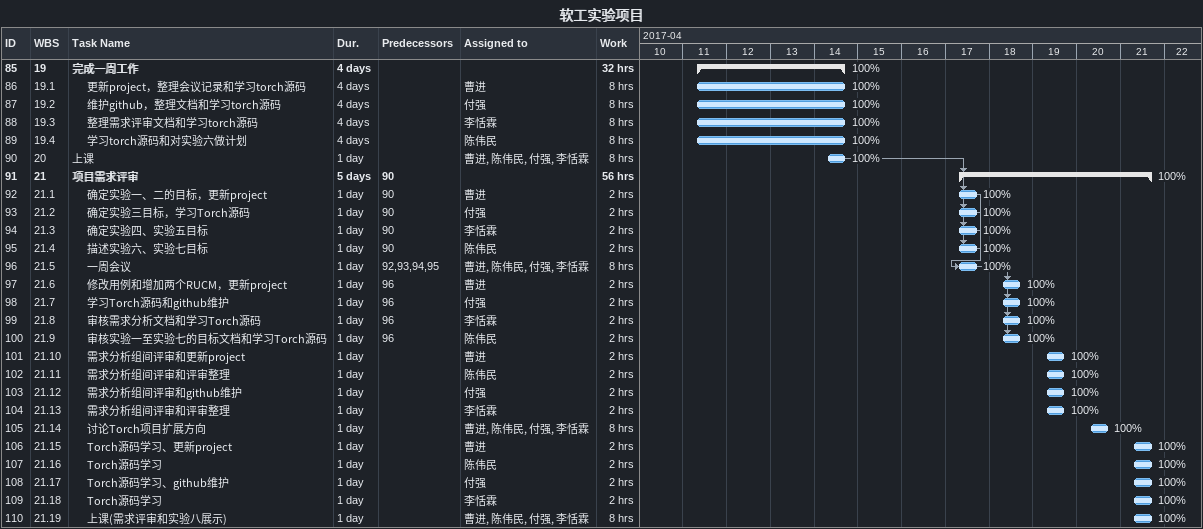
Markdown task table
软工实验项目

| ID | WBS | Task | Duration | Start | Finish | Predecessors | Resources | % complete | Work (h) |
|---|---|---|---|---|---|---|---|---|---|
| 85 | 19 | **完成一周工作** | 4d | 2017-04-11 | 2017-04-14 |  |  | 100 | 32 |
| 86 | 19.1 | 更新project，整理会议记录和学习torch源码 | 4d | 2017-04-11 | 2017-04-14 |  | 曹进 | 100 | 8 |
| 87 | 19.2 | 维护github，整理文档和学习torch源码 | 4d | 2017-04-11 | 2017-04-14 |  | 付强 | 100 | 8 |
| 88 | 19.3 | 整理需求评审文档和学习torch源码 | 4d | 2017-04-11 | 2017-04-14 |  | 李恬霖 | 100 | 8 |
| 89 | 19.4 | 学习torch源码和对实验六做计划 | 4d | 2017-04-11 | 2017-04-14 |  | 陈伟民 | 100 | 8 |
| 90 | 20 | 上课 | 1d | 2017-04-14 | 2017-04-14 |  | 曹进, 陈伟民, 付强, 李恬霖 | 100 | 8 |
| 91 | 21 | **项目需求评审** | 5d | 2017-04-17 | 2017-04-21 | 90 |  | 100 | 56 |
| 92 | 21.1 | 确定实验一、二的目标，更新project | 1d | 2017-04-17 | 2017-04-17 | 90 | 曹进 | 100 | 2 |
| 93 | 21.2 | 确定实验三目标，学习Torch源码 | 1d | 2017-04-17 | 2017-04-17 | 90 | 付强 | 100 | 2 |
| 94 | 21.3 | 确定实验四、实验五目标 | 1d | 2017-04-17 | 2017-04-17 | 90 | 李恬霖 | 100 | 2 |
| 95 | 21.4 | 描述实验六、实验七目标 | 1d | 2017-04-17 | 2017-04-17 | 90 | 陈伟民 | 100 | 2 |
| 96 | 21.5 | 一周会议 | 1d | 2017-04-17 | 2017-04-17 | 92, 93, 94, 95 | 曹进, 陈伟民, 付强, 李恬霖 | 100 | 8 |
| 97 | 21.6 | 修改用例和增加两个RUCM，更新project | 1d | 2017-04-18 | 2017-04-18 | 96 | 曹进 | 100 | 2 |
| 98 | 21.7 | 学习Torch源码和github维护 | 1d | 2017-04-18 | 2017-04-18 | 96 | 付强 | 100 | 2 |
| 99 | 21.8 | 审核需求分析文档和学习Torch源码 | 1d | 2017-04-18 | 2017-04-18 | 96 | 李恬霖 | 100 | 2 |
| 100 | 21.9 | 审核实验一至实验七的目标文档和学习Torch源码 | 1d | 2017-04-18 | 2017-04-18 | 96 | 陈伟民 | 100 | 2 |
| 101 | 21.10 | 需求分析组间评审和更新project | 1d | 2017-04-19 | 2017-04-19 |  | 曹进 | 100 | 2 |
| 102 | 21.11 | 需求分析组间评审和评审整理 | 1d | 2017-04-19 | 2017-04-19 |  | 陈伟民 | 100 | 2 |
| 103 | 21.12 | 需求分析组间评审和github维护 | 1d | 2017-04-19 | 2017-04-19 |  | 付强 | 100 | 2 |
| 104 | 21.13 | 需求分析组间评审和评审整理 | 1d | 2017-04-19 | 2017-04-19 |  | 李恬霖 | 100 | 2 |
| 105 | 21.14 | 讨论Torch项目扩展方向 | 1d | 2017-04-20 | 2017-04-20 |  | 曹进, 陈伟民, 付强, 李恬霖 | 100 | 8 |
| 106 | 21.15 | Torch源码学习、更新project | 1d | 2017-04-21 | 2017-04-21 |  | 曹进 | 100 | 2 |
| 107 | 21.16 | Torch源码学习 | 1d | 2017-04-21 | 2017-04-21 |  | 陈伟民 | 100 | 2 |
| 108 | 21.17 | Torch源码学习、github维护 | 1d | 2017-04-21 | 2017-04-21 |  | 付强 | 100 | 2 |
| 109 | 21.18 | Torch源码学习 | 1d | 2017-04-21 | 2017-04-21 |  | 李恬霖 | 100 | 2 |
| 110 | 21.19 | 上课(需求评审和实验八展示) | 1d | 2017-04-21 | 2017-04-21 |  | 曹进, 陈伟民, 付强, 李恬霖 | 100 | 8 |
